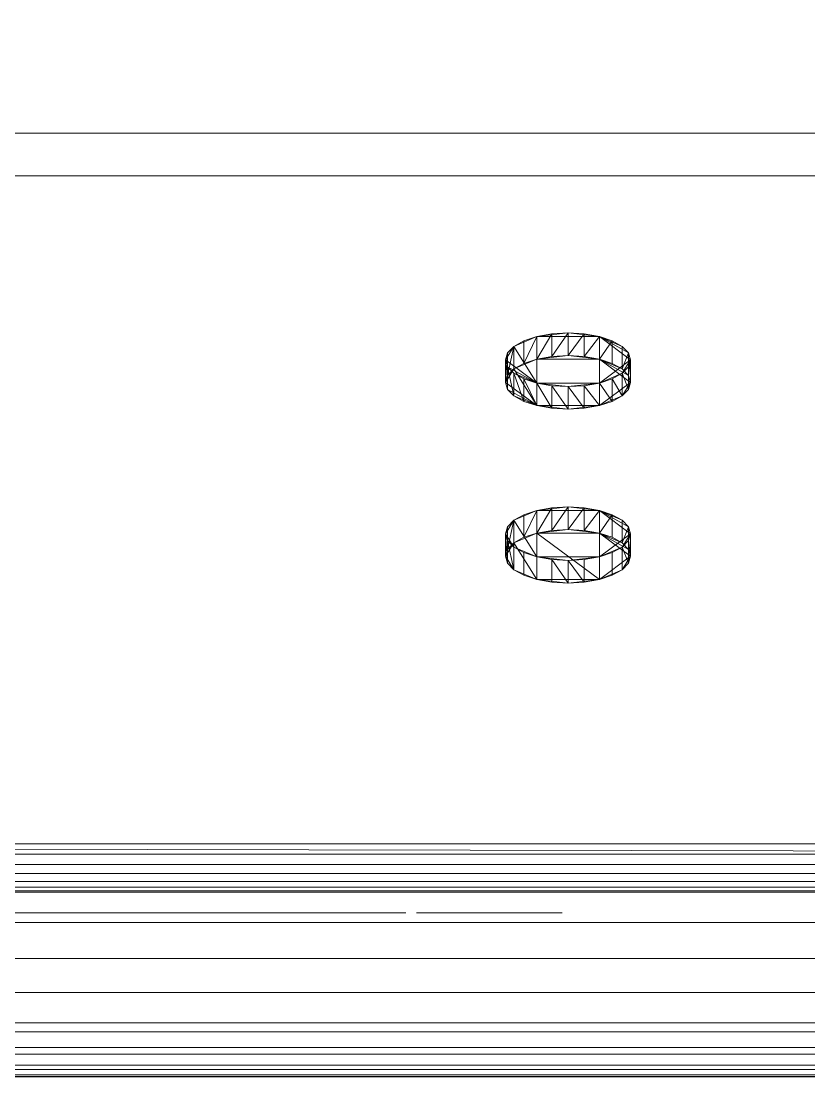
# Model space of a CAD drawing. Extents: x -1 to 410, y -731 to 1.
# Drawn here: x 209.3 to 272.2, y -730 to -645.7 of the extents above; entities that cross this region are included whole.
import ezdxf

# ---------------------------------------------------------------- set-up
doc = ezdxf.new("R2010")
doc.units = 0
for name, color, linetype in [('IQ_200_2D', 1, 'Continuous'), ('IQ_200_3D', 1, 'Continuous'), ('IQ_GREEN_3D', 3, 'Continuous'), ('IQ_RED_3D', 1, 'Continuous')]:
    doc.layers.add(name, color=color, linetype=linetype)
doc.layers.add('IQ_BLACK_3D', color=250, linetype='Continuous', lineweight=13)

msp = doc.modelspace()

# ---------------------------------------------------------------- linework, layer by layer
at = {"layer": 'IQ_200_2D'}
msp.add_line((400, -730), (0, -730), dxfattribs=at)

# ---------------------------------------------------------------- meshes
at = {"layer": 'IQ_200_3D', "lineweight": 18}
mesh = msp.add_polyface(dxfattribs=at)
corners = [(400, -717.671, 900), (400, -80.394, 900), (0, -80.394, 900), (0, -717.671, 900), (50, -406.537, 900), (55.111, -367.714, 900), (70.096, -331.537, 900), (93.934, -300.471, 900), (125, -276.633, 900), (161.177, -261.648, 900), (200, -256.537, 900), (238.823, -261.648, 900), (275, -276.633, 900), (306.066, -300.471, 900), (329.904, -331.537, 900), (344.889, -367.714, 900), (350, -406.537, 900), (344.889, -445.36, 900), (329.904, -481.537, 900), (306.066, -512.603, 900), (275, -536.441, 900), (238.823, -551.426, 900), (200, -556.537, 900), (161.177, -551.426, 900), (125, -536.441, 900), (93.934, -512.603, 900), (70.096, -481.537, 900), (55.111, -445.36, 900)]
mesh.append_faces([[corners[k] for k in face] for face in [(14, 1, 13), (6, 2, 5), (25, 3, 24)]], dxfattribs={"vtx0": -1, "vtx1": -1})
mesh.append_faces([[corners[k] for k in face] for face in [(1, 14, 15), (1, 15, 16), (0, 17, 18), (0, 21, 22), (2, 6, 7), (3, 25, 26)]], dxfattribs={"vtx0": -1, "vtx2": -1})
mesh.append_faces([[corners[k] for k in face] for face in [(12, 13, 1), (11, 12, 1), (18, 19, 0), (20, 21, 0), (19, 20, 0), (8, 9, 2), (7, 8, 2), (9, 10, 2), (23, 24, 3), (26, 27, 3), (27, 4, 3)]], dxfattribs={"vtx1": -1, "vtx2": -1})
mesh.append_faces([[corners[k] for k in face] for face in [(10, 11, 1, 2), (16, 17, 0, 1), (4, 5, 2, 3), (22, 23, 3, 0)]], dxfattribs={"vtx1": -1, "vtx3": -1})
mesh = msp.add_polyface(dxfattribs=at)
corners = [(400, -654.615, 650.188), (0, -654.615, 650.188), (0, -101.612, 650.188), (400, -101.612, 650.188)]
mesh.append_faces([[corners[k] for k in face] for face in [(0, 1, 2, 3)]])
mesh = msp.add_polyface(dxfattribs=at)
corners = [(400, -711.384, 654.595), (0, -711.384, 654.595), (0, -654.615, 660.39), (400, -654.615, 660.39)]
mesh.append_faces([[corners[k] for k in face] for face in [(0, 1, 2, 3)]])
mesh = msp.add_polyface(dxfattribs=at)
corners = [(400, -654.615, 660.39), (0, -654.615, 660.39), (0, -654.615, 650.188), (400, -654.615, 650.188)]
mesh.append_faces([[corners[k] for k in face] for face in [(0, 1, 2, 3)]])
mesh = msp.add_polyface(dxfattribs=at)
corners = [(400, -726.389, 878.954), (0, -726.389, 878.954), (0, -658.022, 812.223), (400, -658.022, 812.223)]
mesh.append_faces([[corners[k] for k in face] for face in [(0, 1, 2, 3)]])
mesh = msp.add_polyface(dxfattribs=at)
corners = [(400, -658.022, 812.223), (0, -658.022, 812.223), (0, -715.249, 691.625), (400, -715.249, 691.625)]
mesh.append_faces([[corners[k] for k in face] for face in [(0, 1, 2, 3)]])
mesh = msp.add_polyface(dxfattribs=at)
corners = [(400, -711.383, 654.596), (400, -712.219, 654.608), (400, -713.028, 654.818), (400, -713.764, 655.214), (400, -714.385, 655.774), (400, -714.856, 656.464), (400, -715.15, 657.247), (400, -715.249, 658.076), (0, -715.249, 658.076), (0, -715.15, 657.247), (0, -714.856, 656.464), (0, -714.385, 655.774), (0, -713.764, 655.214), (0, -713.028, 654.818), (0, -712.219, 654.608), (0, -711.384, 654.596)]
mesh.append_faces([[corners[k] for k in face] for face in [(6, 9, 10, 5), (5, 10, 11, 4), (4, 11, 12, 3), (3, 12, 13, 2), (2, 13, 14, 1), (1, 14, 15)]], dxfattribs={"vtx0": -1, "vtx2": -1})
mesh.append_faces([[corners[k] for k in face] for face in [(7, 8, 9, 6), (15, 0, 1)]], dxfattribs={"vtx2": -1})
mesh = msp.add_polyface(dxfattribs=at)
corners = [(400, -715.249, 691.625), (0, -715.249, 691.625), (0, -715.249, 658.076), (400, -715.249, 658.076)]
mesh.append_faces([[corners[k] for k in face] for face in [(0, 1, 2, 3)]])
mesh = msp.add_polyface(dxfattribs=at)
corners = [(400, -726.389, 878.954), (400, -728.183, 881.23), (400, -729.397, 883.862), (400, -729.962, 886.704), (400, -729.848, 889.6), (400, -729.062, 892.389), (400, -727.645, 894.918), (400, -725.678, 897.046), (400, -723.268, 898.656), (400, -720.549, 899.659), (400, -717.671, 900), (0, -717.671, 900), (0, -720.549, 899.659), (0, -723.268, 898.656), (0, -725.678, 897.046), (0, -727.645, 894.918), (0, -729.062, 892.389), (0, -729.848, 889.6), (0, -729.962, 886.704), (0, -729.397, 883.862), (0, -728.183, 881.23), (0, -726.389, 878.954)]
mesh.append_faces([[corners[k] for k in face] for face in [(1, 20, 21, 0)]], dxfattribs={"vtx0": -1})
mesh.append_faces([[corners[k] for k in face] for face in [(9, 12, 13, 8), (7, 14, 15, 6), (8, 13, 14, 7), (6, 15, 16, 5), (4, 17, 18, 3), (2, 19, 20, 1), (3, 18, 19, 2), (17, 4, 5, 16)]], dxfattribs={"vtx0": -1, "vtx2": -1})
mesh.append_faces([[corners[k] for k in face] for face in [(10, 11, 12, 9)]], dxfattribs={"vtx2": -1})
at = {"layer": 'IQ_BLACK_3D', "lineweight": 18}
mesh = msp.add_polyface(dxfattribs=at)
corners = [(221.269, -716.893, 666.396), (220.823, -716.893, 666.053), (221.992, -716.893, 664.735), (222.849, -716.893, 665.119), (220.302, -716.893, 665.838), (219.744, -716.893, 665.764), (219.692, -716.893, 664.483), (221.072, -716.893, 664.547), (219.186, -716.893, 665.838), (218.311, -716.893, 664.547), (218.666, -716.893, 666.053), (217.391, -716.893, 664.735), (218.219, -716.893, 666.396), (216.534, -716.893, 665.119), (217.876, -716.893, 666.843), (215.781, -716.893, 665.68), (217.661, -716.893, 667.363), (215.168, -716.893, 666.393), (214.725, -716.893, 667.221), (217.587, -716.893, 667.921), (214.473, -716.893, 668.126), (217.587, -716.893, 671.023), (220.823, -716.893, 672.891), (221.269, -716.893, 672.548), (221.992, -716.893, 674.209), (221.072, -716.893, 674.397), (220.302, -716.893, 673.106), (219.692, -716.893, 674.461), (219.744, -716.893, 673.18), (217.661, -716.893, 671.581), (217.876, -716.893, 672.101), (215.781, -716.893, 673.263), (215.168, -716.893, 672.551), (214.725, -716.893, 671.723), (214.473, -716.893, 670.818), (218.219, -716.893, 672.548), (216.534, -716.893, 673.825), (218.311, -716.893, 674.397), (218.666, -716.893, 672.891), (219.186, -716.893, 673.106), (217.391, -716.893, 674.209), (212.526, -716.893, 664.716), (212.526, -716.893, 665.826), (212.177, -716.893, 665.872), (211.853, -716.893, 666.006), (211.575, -716.893, 666.22), (207.139, -716.893, 664.716), (211.619, -716.893, 671.43), (211.94, -716.893, 671.654), (210.994, -716.893, 672.454), (208.303, -716.893, 666.499), (211.361, -716.893, 666.499), (211.226, -716.893, 666.823), (208.438, -716.893, 666.823), (211.36, -716.893, 671.135), (208.09, -716.893, 666.22), (207.811, -716.893, 666.006), (211.181, -716.893, 667.171), (211.181, -716.893, 670.787), (208.484, -716.893, 667.171), (208.484, -716.893, 672.058), (212.306, -716.893, 671.794), (212.695, -716.893, 671.841), (213.553, -716.893, 674.397), (208.381, -716.893, 672.395), (214.251, -716.893, 671.841), (214.936, -716.893, 674.397), (210.994, -716.893, 674.335), (208.288, -716.893, 674.051), (208.203, -716.893, 672.698), (207.959, -716.893, 672.952), (208.131, -716.893, 674.013), (207.988, -716.893, 673.936)]
mesh.append_faces([[corners[k] for k in face] for face in [(63, 62, 65, 66)]], dxfattribs={"vtx0": -1})
mesh.append_faces([[corners[k] for k in face] for face in [(21, 20, 19), (26, 27, 28), (47, 49, 54), (64, 68, 69), (72, 70, 71)]], dxfattribs={"vtx0": -1, "vtx1": -1})
mesh.append_faces([[corners[k] for k in face] for face in [(8, 9, 6, 5), (9, 8, 10, 11), (12, 13, 11, 10), (14, 15, 13, 12), (16, 17, 15, 14), (17, 16, 19), (37, 38, 39, 27), (27, 39, 28), (38, 37, 40), (41, 44, 45, 46), (50, 51, 52, 53), (55, 45, 51, 50), (58, 60, 59), (53, 52, 57), (49, 58, 54), (49, 48, 61)]], dxfattribs={"vtx0": -1, "vtx2": -1})
mesh.append_faces([[corners[k] for k in face] for face in [(49, 64, 60, 58)]], dxfattribs={"vtx0": -1, "vtx2": -1, "vtx3": -1})
mesh.append_faces([[corners[k] for k in face] for face in [(21, 33, 34, 20)]], dxfattribs={"vtx0": -1, "vtx3": -1})
mesh.append_faces([[corners[k] for k in face] for face in [(18, 17, 19, 20), (43, 44, 41), (47, 48, 49)]], dxfattribs={"vtx1": -1, "vtx2": -1})
mesh.append_faces([[corners[k] for k in face] for face in [(55, 56, 46, 45)]], dxfattribs={"vtx1": -1, "vtx2": -1, "vtx3": -1})
mesh.append_faces([[corners[k] for k in face] for face in [(0, 1, 2, 3), (4, 5, 6, 7), (1, 4, 7, 2), (22, 23, 24, 25), (26, 22, 25, 27), (29, 30, 31, 32), (32, 33, 21, 29), (30, 35, 36, 31), (40, 36, 35, 38), (57, 58, 59, 53), (61, 62, 63, 49), (70, 69, 68, 71)]], dxfattribs={"vtx1": -1, "vtx3": -1})
mesh.append_faces([[corners[k] for k in face] for face in [(41, 42, 43)]], dxfattribs={"vtx2": -1})
mesh.append_faces([[corners[k] for k in face] for face in [(49, 67, 68, 64)]], dxfattribs={"vtx2": -1, "vtx3": -1})
mesh = msp.add_polyface(dxfattribs=at)
corners = [(222.849, -716.893, 665.119), (223.603, -716.893, 665.68), (221.612, -716.893, 666.843), (221.269, -716.893, 666.396), (221.828, -716.893, 667.363), (224.215, -716.893, 666.393), (224.658, -716.893, 667.221), (224.91, -716.893, 668.126), (221.901, -716.893, 667.921), (224.91, -716.893, 670.818), (221.901, -716.893, 671.023), (224.658, -716.893, 671.723), (224.215, -716.893, 672.551), (221.828, -716.893, 671.581), (221.269, -716.893, 672.548), (221.612, -716.893, 672.101), (222.849, -716.893, 673.825), (221.992, -716.893, 674.209), (223.603, -716.893, 673.263), (229.828, -716.893, 664.796), (229.828, -716.893, 665.724), (229.543, -716.893, 665.777), (229.28, -716.893, 665.899), (229.056, -716.893, 666.083), (225.737, -716.893, 666.103), (228.885, -716.893, 666.317), (225.898, -716.893, 666.334), (224.72, -716.893, 664.796), (225.001, -716.893, 665.728), (224.72, -716.893, 665.733), (225.274, -716.893, 665.792), (225.525, -716.893, 665.919), (225.998, -716.893, 666.596), (228.777, -716.893, 666.587), (228.741, -716.893, 666.875), (226.033, -716.893, 666.875), (226.033, -716.893, 676.739), (228.741, -716.893, 679.198), (225.99, -716.893, 677.067), (225.863, -716.893, 677.372), (225.401, -716.893, 677.834), (225.662, -716.893, 677.633), (224.768, -716.893, 678.004), (225.096, -716.893, 677.961), (232.559, -716.893, 664.702), (233.142, -716.893, 664.6), (234.112, -716.893, 666.998), (232.02, -716.893, 664.948), (231.559, -716.893, 665.321), (233.871, -716.893, 667.342), (231.208, -716.893, 665.798), (234.657, -716.893, 664.6), (234.429, -716.893, 666.722), (230.987, -716.893, 666.348), (230.912, -716.893, 666.936), (233.72, -716.893, 667.734), (233.669, -716.893, 668.151), (230.912, -716.893, 671.956), (233.669, -716.893, 674.348), (230.88, -716.893, 672.234), (230.785, -716.893, 672.497), (230.632, -716.893, 672.731), (230.43, -716.893, 672.925), (230.188, -716.893, 673.067), (229.921, -716.893, 673.149), (229.642, -716.893, 673.169), (229.365, -716.893, 673.124)]
mesh.append_faces([[corners[k] for k in face] for face in [(27, 28, 29)]], dxfattribs={"vtx0": -1})
mesh.append_faces([[corners[k] for k in face] for face in [(16, 15, 18), (28, 27, 30), (36, 37, 38), (40, 37, 43), (39, 37, 41), (62, 58, 63), (63, 58, 64), (55, 54, 49)]], dxfattribs={"vtx0": -1, "vtx1": -1})
mesh.append_faces([[corners[k] for k in face] for face in [(23, 24, 19, 22)]], dxfattribs={"vtx0": -1, "vtx1": -1, "vtx2": -1})
mesh.append_faces([[corners[k] for k in face] for face in [(4, 5, 6), (8, 7, 9, 10), (10, 9, 11), (18, 15, 13, 12), (19, 21, 22), (24, 23, 25, 26), (19, 24, 31), (32, 33, 34, 35), (33, 32, 26, 25), (47, 46, 49), (54, 55, 56, 57), (58, 59, 57, 56), (58, 60, 59), (58, 61, 60), (58, 62, 61)]], dxfattribs={"vtx0": -1, "vtx2": -1})
mesh.append_faces([[corners[k] for k in face] for face in [(42, 43, 37), (66, 65, 58)]], dxfattribs={"vtx1": -1})
mesh.append_faces([[corners[k] for k in face] for face in [(39, 38, 37), (40, 41, 37), (44, 45, 46, 47), (48, 47, 49, 50), (53, 50, 49, 54), (65, 64, 58)]], dxfattribs={"vtx1": -1, "vtx2": -1})
mesh.append_faces([[corners[k] for k in face] for face in [(0, 1, 2, 3), (6, 7, 8, 4), (4, 2, 1, 5), (11, 12, 13, 10), (14, 15, 16, 17), (31, 30, 27, 19), (36, 35, 34, 37), (45, 51, 52, 46)]], dxfattribs={"vtx1": -1, "vtx3": -1})
mesh.append_faces([[corners[k] for k in face] for face in [(19, 20, 21)]], dxfattribs={"vtx2": -1})
mesh = msp.add_polyface(dxfattribs=at)
corners = [(237.174, -716.893, 666.93), (236.547, -716.893, 665.277), (238.344, -716.893, 664.796), (240.032, -716.893, 664.796), (235.333, -716.893, 664.678), (235.975, -716.893, 664.908), (235.213, -716.893, 666.437), (234.657, -716.893, 664.6), (235.899, -716.893, 666.445), (236.565, -716.893, 666.613), (237.174, -716.893, 672.033), (240.032, -716.893, 674.221), (234.803, -716.893, 666.531), (234.429, -716.893, 666.722), (237.023, -716.893, 672.368), (236.8, -716.893, 672.66), (235.829, -716.893, 673.927), (236.516, -716.893, 672.894), (236.187, -716.893, 673.057), (235.829, -716.893, 673.141), (246.585, -716.893, 664.796), (247.084, -716.893, 665.735), (246.927, -716.893, 665.665), (251.508, -716.893, 665.952), (252.512, -716.893, 664.796), (251.731, -716.893, 665.805), (246.757, -716.893, 665.635), (246.585, -716.893, 665.648), (252.512, -716.893, 665.682), (252.245, -716.893, 665.666), (251.981, -716.893, 665.708), (247.22, -716.893, 665.841), (241.986, -716.893, 665.727), (241.273, -716.893, 664.796), (244.818, -716.893, 664.796), (242.126, -716.893, 665.85), (241.64, -716.893, 665.595), (241.454, -716.893, 665.593), (241.821, -716.893, 665.64), (241.273, -716.893, 665.635), (244.818, -716.893, 665.622), (244.698, -716.893, 665.67), (244.593, -716.893, 665.747), (244.511, -716.893, 665.847), (251.322, -716.893, 666.144), (247.326, -716.893, 665.978), (247.394, -716.893, 666.136), (248.041, -716.893, 670.344), (246.019, -716.893, 668.254), (248.112, -716.893, 674.152), (248.535, -716.893, 672.667), (250.094, -716.893, 672.791), (251.836, -716.893, 674.152), (247.258, -716.893, 671.146), (245.238, -716.893, 669.306), (244.431, -716.893, 666.092), (244.439, -716.893, 666.221), (244.456, -716.893, 665.964), (244.479, -716.893, 666.344), (244.548, -716.893, 666.454), (246.068, -716.893, 672.846), (242.932, -716.893, 672.48), (246.844, -716.893, 674.152), (240.886, -716.893, 674.152)]
mesh.append_faces([[corners[k] for k in face] for face in [(18, 16, 19), (20, 26, 27), (33, 37, 39), (61, 60, 62, 63)]], dxfattribs={"vtx0": -1})
mesh.append_faces([[corners[k] for k in face] for face in [(14, 11, 15), (26, 20, 22), (25, 24, 30), (30, 24, 29), (38, 33, 32), (55, 35, 57), (48, 54, 59)]], dxfattribs={"vtx0": -1, "vtx1": -1})
mesh.append_faces([[corners[k] for k in face] for face in [(47, 53, 54, 48)]], dxfattribs={"vtx0": -1, "vtx1": -1, "vtx2": -1, "vtx3": -1})
mesh.append_faces([[corners[k] for k in face] for face in [(7, 6, 12), (7, 12, 13), (16, 18, 17), (20, 21, 22), (23, 20, 24, 25), (32, 33, 34, 35), (33, 36, 37), (44, 45, 31, 23), (46, 44, 47, 48), (35, 55, 56), (35, 56, 58), (35, 58, 59, 54), (35, 43, 57), (54, 53, 60, 61)]], dxfattribs={"vtx0": -1, "vtx2": -1})
mesh.append_faces([[corners[k] for k in face] for face in [(34, 42, 43, 35)]], dxfattribs={"vtx0": -1, "vtx2": -1, "vtx3": -1})
mesh.append_faces([[corners[k] for k in face] for face in [(0, 1, 2, 3)]], dxfattribs={"vtx0": -1, "vtx3": -1})
mesh.append_faces([[corners[k] for k in face] for face in [(28, 29, 24), (49, 50, 51, 52)]], dxfattribs={"vtx1": -1})
mesh.append_faces([[corners[k] for k in face] for face in [(4, 5, 6, 7), (0, 9, 1), (9, 8, 1), (14, 10, 11), (38, 36, 33), (41, 42, 34), (46, 45, 44)]], dxfattribs={"vtx1": -1, "vtx2": -1})
mesh.append_faces([[corners[k] for k in face] for face in [(31, 21, 20, 23)]], dxfattribs={"vtx1": -1, "vtx2": -1, "vtx3": -1})
mesh.append_faces([[corners[k] for k in face] for face in [(5, 1, 8, 6), (10, 0, 3, 11), (11, 16, 17, 15), (50, 53, 47, 51)]], dxfattribs={"vtx1": -1, "vtx3": -1})
mesh.append_faces([[corners[k] for k in face] for face in [(34, 40, 41)]], dxfattribs={"vtx2": -1})
at = {"layer": 'IQ_GREEN_3D', "lineweight": 18}
mesh = msp.add_polyface(dxfattribs=at)
corners = [(252.988, -674.867, 776.724), (251.694, -674.794, 776.878), (250.488, -674.58, 777.33), (249.453, -674.239, 778.048), (248.658, -673.795, 778.983), (248.159, -673.278, 780.073), (247.988, -672.723, 781.242), (248.159, -672.169, 782.411), (248.658, -671.652, 783.5), (249.453, -671.208, 784.436), (250.488, -670.867, 785.154), (251.694, -670.653, 785.605), (252.988, -670.58, 785.759), (254.283, -670.653, 785.605), (255.488, -670.867, 785.154), (256.524, -671.208, 784.436), (257.319, -671.652, 783.5), (257.818, -672.169, 782.411), (257.988, -672.723, 781.242), (257.818, -673.278, 780.073), (257.319, -673.795, 778.983), (256.524, -674.239, 778.048), (255.488, -674.58, 777.33), (254.283, -674.794, 776.878)]
mesh.append_faces([[corners[k] for k in face] for face in [(10, 8, 9), (4, 2, 3), (2, 0, 1), (16, 14, 15), (22, 20, 21), (20, 18, 19)]], dxfattribs={"vtx0": -1})
mesh.append_faces([[corners[k] for k in face] for face in [(18, 14, 17)]], dxfattribs={"vtx0": -1, "vtx1": -1})
mesh.append_faces([[corners[k] for k in face] for face in [(2, 6, 8), (2, 8, 10), (2, 22, 0), (18, 20, 22), (14, 18, 22), (10, 12, 14)]], dxfattribs={"vtx0": -1, "vtx1": -1, "vtx2": -1})
mesh.append_faces([[corners[k] for k in face] for face in [(22, 2, 10, 14)]], dxfattribs={"vtx0": -1, "vtx1": -1, "vtx2": -1, "vtx3": -1})
mesh.append_faces([[corners[k] for k in face] for face in [(2, 4, 5), (2, 5, 6)]], dxfattribs={"vtx0": -1, "vtx2": -1})
mesh.append_faces([[corners[k] for k in face] for face in [(23, 0, 22)]], dxfattribs={"vtx1": -1})
mesh.append_faces([[corners[k] for k in face] for face in [(16, 17, 14)]], dxfattribs={"vtx1": -1, "vtx2": -1})
mesh.append_faces([[corners[k] for k in face] for face in [(6, 7, 8), (10, 11, 12), (12, 13, 14)]], dxfattribs={"vtx2": -1})
mesh = msp.add_polyface(dxfattribs=at)
corners = [(252.988, -676.674, 777.582), (251.694, -676.601, 777.736), (250.488, -676.387, 778.187), (249.453, -676.046, 778.905), (248.658, -675.602, 779.84), (248.159, -675.085, 780.93), (247.988, -674.53, 782.099), (248.159, -673.976, 783.268), (248.658, -673.459, 784.358), (249.453, -673.015, 785.293), (250.488, -672.674, 786.011), (251.694, -672.46, 786.462), (252.988, -672.387, 786.616), (252.988, -670.58, 785.759), (251.694, -670.653, 785.605), (250.488, -670.867, 785.154), (249.453, -671.208, 784.436), (248.658, -671.652, 783.5), (248.159, -672.169, 782.411), (247.988, -672.723, 781.242), (248.159, -673.278, 780.073), (248.658, -673.795, 778.983), (249.453, -674.239, 778.048), (250.488, -674.58, 777.33), (251.694, -674.794, 776.878), (252.988, -674.867, 776.724)]
mesh.append_faces([[corners[k] for k in face] for face in [(15, 10, 14), (16, 9, 15), (18, 7, 17), (21, 4, 20), (2, 23, 1)]], dxfattribs={"vtx0": -1, "vtx1": -1})
mesh.append_faces([[corners[k] for k in face] for face in [(11, 13, 14), (14, 10, 11), (2, 22, 23), (1, 23, 24), (21, 3, 4)]], dxfattribs={"vtx0": -1, "vtx2": -1})
mesh.append_faces([[corners[k] for k in face] for face in [(25, 0, 24)]], dxfattribs={"vtx1": -1})
mesh.append_faces([[corners[k] for k in face] for face in [(7, 8, 17), (9, 10, 15), (6, 7, 18), (18, 19, 6), (21, 22, 3), (4, 5, 20), (0, 1, 24), (2, 3, 22)]], dxfattribs={"vtx1": -1, "vtx2": -1})
mesh.append_faces([[corners[k] for k in face] for face in [(16, 17, 8, 9), (19, 20, 5, 6)]], dxfattribs={"vtx1": -1, "vtx3": -1})
mesh.append_faces([[corners[k] for k in face] for face in [(11, 12, 13)]], dxfattribs={"vtx2": -1})
mesh = msp.add_polyface(dxfattribs=at)
corners = [(252.988, -672.387, 786.616), (254.283, -672.46, 786.462), (255.488, -672.674, 786.011), (256.524, -673.015, 785.293), (257.319, -673.459, 784.358), (257.818, -673.976, 783.268), (257.988, -674.53, 782.099), (257.818, -675.085, 780.93), (257.319, -675.602, 779.84), (256.524, -676.046, 778.905), (255.488, -676.387, 778.187), (254.283, -676.601, 777.736), (252.988, -676.674, 777.582), (252.988, -674.867, 776.724), (254.283, -674.794, 776.878), (255.488, -674.58, 777.33), (256.524, -674.239, 778.048), (257.319, -673.795, 778.983), (257.818, -673.278, 780.073), (257.988, -672.723, 781.242), (257.818, -672.169, 782.411), (257.319, -671.652, 783.5), (256.524, -671.208, 784.436), (255.488, -670.867, 785.154), (254.283, -670.653, 785.605), (252.988, -670.58, 785.759)]
mesh.append_faces([[corners[k] for k in face] for face in [(9, 16, 8), (21, 4, 20), (23, 2, 22), (2, 23, 1)]], dxfattribs={"vtx0": -1, "vtx1": -1})
mesh.append_faces([[corners[k] for k in face] for face in [(10, 14, 15), (11, 13, 14), (8, 16, 17), (9, 15, 16), (14, 10, 11), (5, 19, 20), (1, 23, 24), (19, 5, 6)]], dxfattribs={"vtx0": -1, "vtx2": -1})
mesh.append_faces([[corners[k] for k in face] for face in [(25, 0, 24)]], dxfattribs={"vtx1": -1})
mesh.append_faces([[corners[k] for k in face] for face in [(17, 18, 7), (7, 8, 17), (9, 10, 15), (4, 5, 20), (0, 1, 24), (2, 3, 22)]], dxfattribs={"vtx1": -1, "vtx2": -1})
mesh.append_faces([[corners[k] for k in face] for face in [(6, 7, 18, 19), (21, 22, 3, 4)]], dxfattribs={"vtx1": -1, "vtx3": -1})
mesh.append_faces([[corners[k] for k in face] for face in [(11, 12, 13)]], dxfattribs={"vtx2": -1})
mesh = msp.add_polyface(dxfattribs=at)
corners = [(252.988, -676.674, 777.582), (254.283, -676.601, 777.736), (255.488, -676.387, 778.187), (256.524, -676.046, 778.905), (257.319, -675.602, 779.84), (257.818, -675.085, 780.93), (257.988, -674.53, 782.099), (257.818, -673.976, 783.268), (257.319, -673.459, 784.358), (256.524, -673.015, 785.293), (255.488, -672.674, 786.011), (254.283, -672.46, 786.462), (252.988, -672.387, 786.616), (251.694, -672.46, 786.462), (250.488, -672.674, 786.011), (249.453, -673.015, 785.293), (248.658, -673.459, 784.358), (248.159, -673.976, 783.268), (247.988, -674.53, 782.099), (248.159, -675.085, 780.93), (248.658, -675.602, 779.84), (249.453, -676.046, 778.905), (250.488, -676.387, 778.187), (251.694, -676.601, 777.736)]
mesh.append_faces([[corners[k] for k in face] for face in [(10, 8, 9), (6, 4, 5), (4, 2, 3), (2, 0, 1), (16, 14, 15), (0, 22, 23), (22, 20, 21), (14, 12, 13)]], dxfattribs={"vtx0": -1})
mesh.append_faces([[corners[k] for k in face] for face in [(7, 10, 6), (20, 22, 19)]], dxfattribs={"vtx0": -1, "vtx1": -1})
mesh.append_faces([[corners[k] for k in face] for face in [(4, 6, 2), (6, 10, 2), (14, 10, 12), (14, 16, 22), (18, 22, 16), (2, 22, 0)]], dxfattribs={"vtx0": -1, "vtx1": -1, "vtx2": -1})
mesh.append_faces([[corners[k] for k in face] for face in [(2, 10, 14, 22)]], dxfattribs={"vtx0": -1, "vtx1": -1, "vtx2": -1, "vtx3": -1})
mesh.append_faces([[corners[k] for k in face] for face in [(10, 7, 8)]], dxfattribs={"vtx0": -1, "vtx2": -1})
mesh.append_faces([[corners[k] for k in face] for face in [(18, 19, 22)]], dxfattribs={"vtx1": -1, "vtx2": -1})
mesh.append_faces([[corners[k] for k in face] for face in [(10, 11, 12), (16, 17, 18)]], dxfattribs={"vtx2": -1})
at = {"layer": 'IQ_RED_3D', "lineweight": 18}
mesh = msp.add_polyface(dxfattribs=at)
corners = [(252.988, -688.756, 747.455), (251.694, -688.683, 747.609), (250.488, -688.469, 748.061), (249.453, -688.128, 748.779), (248.658, -687.684, 749.714), (248.159, -687.167, 750.804), (247.988, -686.613, 751.973), (248.159, -686.058, 753.142), (248.658, -685.541, 754.231), (249.453, -685.097, 755.167), (250.488, -684.756, 755.885), (251.694, -684.542, 756.336), (252.988, -684.469, 756.49), (254.283, -684.542, 756.336), (255.488, -684.756, 755.885), (256.524, -685.097, 755.167), (257.319, -685.541, 754.231), (257.818, -686.058, 753.142), (257.988, -686.613, 751.973), (257.818, -687.167, 750.804), (257.319, -687.684, 749.714), (256.524, -688.128, 748.779), (255.488, -688.469, 748.061), (254.283, -688.683, 747.609)]
mesh.append_faces([[corners[k] for k in face] for face in [(10, 8, 9), (4, 2, 3), (2, 0, 1), (16, 14, 15), (22, 20, 21), (20, 18, 19)]], dxfattribs={"vtx0": -1})
mesh.append_faces([[corners[k] for k in face] for face in [(18, 14, 17)]], dxfattribs={"vtx0": -1, "vtx1": -1})
mesh.append_faces([[corners[k] for k in face] for face in [(4, 6, 8), (2, 8, 10), (4, 8, 2), (2, 22, 0), (18, 20, 22), (14, 18, 22), (10, 12, 14)]], dxfattribs={"vtx0": -1, "vtx1": -1, "vtx2": -1})
mesh.append_faces([[corners[k] for k in face] for face in [(22, 2, 10, 14)]], dxfattribs={"vtx0": -1, "vtx1": -1, "vtx2": -1, "vtx3": -1})
mesh.append_faces([[corners[k] for k in face] for face in [(23, 0, 22)]], dxfattribs={"vtx1": -1})
mesh.append_faces([[corners[k] for k in face] for face in [(16, 17, 14)]], dxfattribs={"vtx1": -1, "vtx2": -1})
mesh.append_faces([[corners[k] for k in face] for face in [(6, 7, 8), (4, 5, 6), (10, 11, 12), (12, 13, 14)]], dxfattribs={"vtx2": -1})
mesh = msp.add_polyface(dxfattribs=at)
corners = [(252.988, -690.563, 748.313), (251.694, -690.49, 748.467), (250.488, -690.276, 748.918), (249.453, -689.935, 749.636), (248.658, -689.491, 750.571), (248.159, -688.974, 751.661), (247.988, -688.419, 752.83), (248.159, -687.865, 753.999), (248.658, -687.348, 755.089), (249.453, -686.904, 756.024), (250.488, -686.563, 756.742), (251.694, -686.349, 757.193), (252.988, -686.276, 757.347), (252.988, -684.469, 756.49), (251.694, -684.542, 756.336), (250.488, -684.756, 755.885), (249.453, -685.097, 755.167), (248.658, -685.541, 754.231), (248.159, -686.058, 753.142), (247.988, -686.613, 751.973), (248.159, -687.167, 750.804), (248.658, -687.684, 749.714), (249.453, -688.128, 748.779), (250.488, -688.469, 748.061), (251.694, -688.683, 747.609), (252.988, -688.756, 747.455)]
mesh.append_faces([[corners[k] for k in face] for face in [(15, 10, 14), (20, 5, 19), (21, 4, 20)]], dxfattribs={"vtx0": -1, "vtx1": -1})
mesh.append_faces([[corners[k] for k in face] for face in [(11, 13, 14), (14, 10, 11), (19, 5, 6)]], dxfattribs={"vtx0": -1, "vtx2": -1})
mesh.append_faces([[corners[k] for k in face] for face in [(25, 0, 24)]], dxfattribs={"vtx1": -1})
mesh.append_faces([[corners[k] for k in face] for face in [(15, 16, 9), (17, 18, 7), (7, 8, 17), (9, 10, 15), (4, 5, 20), (0, 1, 24)]], dxfattribs={"vtx1": -1, "vtx2": -1})
mesh.append_faces([[corners[k] for k in face] for face in [(16, 17, 8, 9), (6, 7, 18, 19), (22, 23, 2, 3), (21, 22, 3, 4), (23, 24, 1, 2)]], dxfattribs={"vtx1": -1, "vtx3": -1})
mesh.append_faces([[corners[k] for k in face] for face in [(11, 12, 13)]], dxfattribs={"vtx2": -1})
mesh = msp.add_polyface(dxfattribs=at)
corners = [(252.988, -686.276, 757.347), (254.283, -686.349, 757.193), (255.488, -686.563, 756.742), (256.524, -686.904, 756.024), (257.319, -687.348, 755.089), (257.818, -687.865, 753.999), (257.988, -688.419, 752.83), (257.818, -688.974, 751.661), (257.319, -689.491, 750.571), (256.524, -689.935, 749.636), (255.488, -690.276, 748.918), (254.283, -690.49, 748.467), (252.988, -690.563, 748.313), (252.988, -688.756, 747.455), (254.283, -688.683, 747.609), (255.488, -688.469, 748.061), (256.524, -688.128, 748.779), (257.319, -687.684, 749.714), (257.818, -687.167, 750.804), (257.988, -686.613, 751.973), (257.818, -686.058, 753.142), (257.319, -685.541, 754.231), (256.524, -685.097, 755.167), (255.488, -684.756, 755.885), (254.283, -684.542, 756.336), (252.988, -684.469, 756.49)]
mesh.append_faces([[corners[k] for k in face] for face in [(21, 4, 20), (23, 2, 22), (2, 23, 1)]], dxfattribs={"vtx0": -1, "vtx1": -1})
mesh.append_faces([[corners[k] for k in face] for face in [(11, 13, 14), (1, 23, 24)]], dxfattribs={"vtx0": -1, "vtx2": -1})
mesh.append_faces([[corners[k] for k in face] for face in [(25, 0, 24)]], dxfattribs={"vtx1": -1})
mesh.append_faces([[corners[k] for k in face] for face in [(17, 18, 7), (7, 8, 17), (6, 7, 18), (18, 19, 6), (4, 5, 20), (0, 1, 24), (2, 3, 22)]], dxfattribs={"vtx1": -1, "vtx2": -1})
mesh.append_faces([[corners[k] for k in face] for face in [(14, 15, 10, 11), (16, 17, 8, 9), (15, 16, 9, 10), (19, 20, 5, 6), (21, 22, 3, 4)]], dxfattribs={"vtx1": -1, "vtx3": -1})
mesh.append_faces([[corners[k] for k in face] for face in [(11, 12, 13)]], dxfattribs={"vtx2": -1})
mesh = msp.add_polyface(dxfattribs=at)
corners = [(252.988, -690.563, 748.313), (254.283, -690.49, 748.467), (255.488, -690.276, 748.918), (256.524, -689.935, 749.636), (257.319, -689.491, 750.571), (257.818, -688.974, 751.661), (257.988, -688.419, 752.83), (257.818, -687.865, 753.999), (257.319, -687.348, 755.089), (256.524, -686.904, 756.024), (255.488, -686.563, 756.742), (254.283, -686.349, 757.193), (252.988, -686.276, 757.347), (251.694, -686.349, 757.193), (250.488, -686.563, 756.742), (249.453, -686.904, 756.024), (248.658, -687.348, 755.089), (248.159, -687.865, 753.999), (247.988, -688.419, 752.83), (248.159, -688.974, 751.661), (248.658, -689.491, 750.571), (249.453, -689.935, 749.636), (250.488, -690.276, 748.918), (251.694, -690.49, 748.467)]
mesh.append_faces([[corners[k] for k in face] for face in [(10, 8, 9), (6, 4, 5), (4, 2, 3), (2, 0, 1), (16, 14, 15), (0, 22, 23), (22, 20, 21), (14, 12, 13)]], dxfattribs={"vtx0": -1})
mesh.append_faces([[corners[k] for k in face] for face in [(7, 10, 6)]], dxfattribs={"vtx0": -1, "vtx1": -1})
mesh.append_faces([[corners[k] for k in face] for face in [(4, 6, 2), (14, 10, 12), (2, 14, 22), (14, 16, 22), (18, 20, 16), (2, 22, 0), (22, 16, 20)]], dxfattribs={"vtx0": -1, "vtx1": -1, "vtx2": -1})
mesh.append_faces([[corners[k] for k in face] for face in [(10, 14, 2, 6)]], dxfattribs={"vtx0": -1, "vtx1": -1, "vtx2": -1, "vtx3": -1})
mesh.append_faces([[corners[k] for k in face] for face in [(10, 7, 8)]], dxfattribs={"vtx0": -1, "vtx2": -1})
mesh.append_faces([[corners[k] for k in face] for face in [(19, 20, 18)]], dxfattribs={"vtx1": -1})
mesh.append_faces([[corners[k] for k in face] for face in [(10, 11, 12), (16, 17, 18)]], dxfattribs={"vtx2": -1})

doc.saveas('drawing.dxf')
